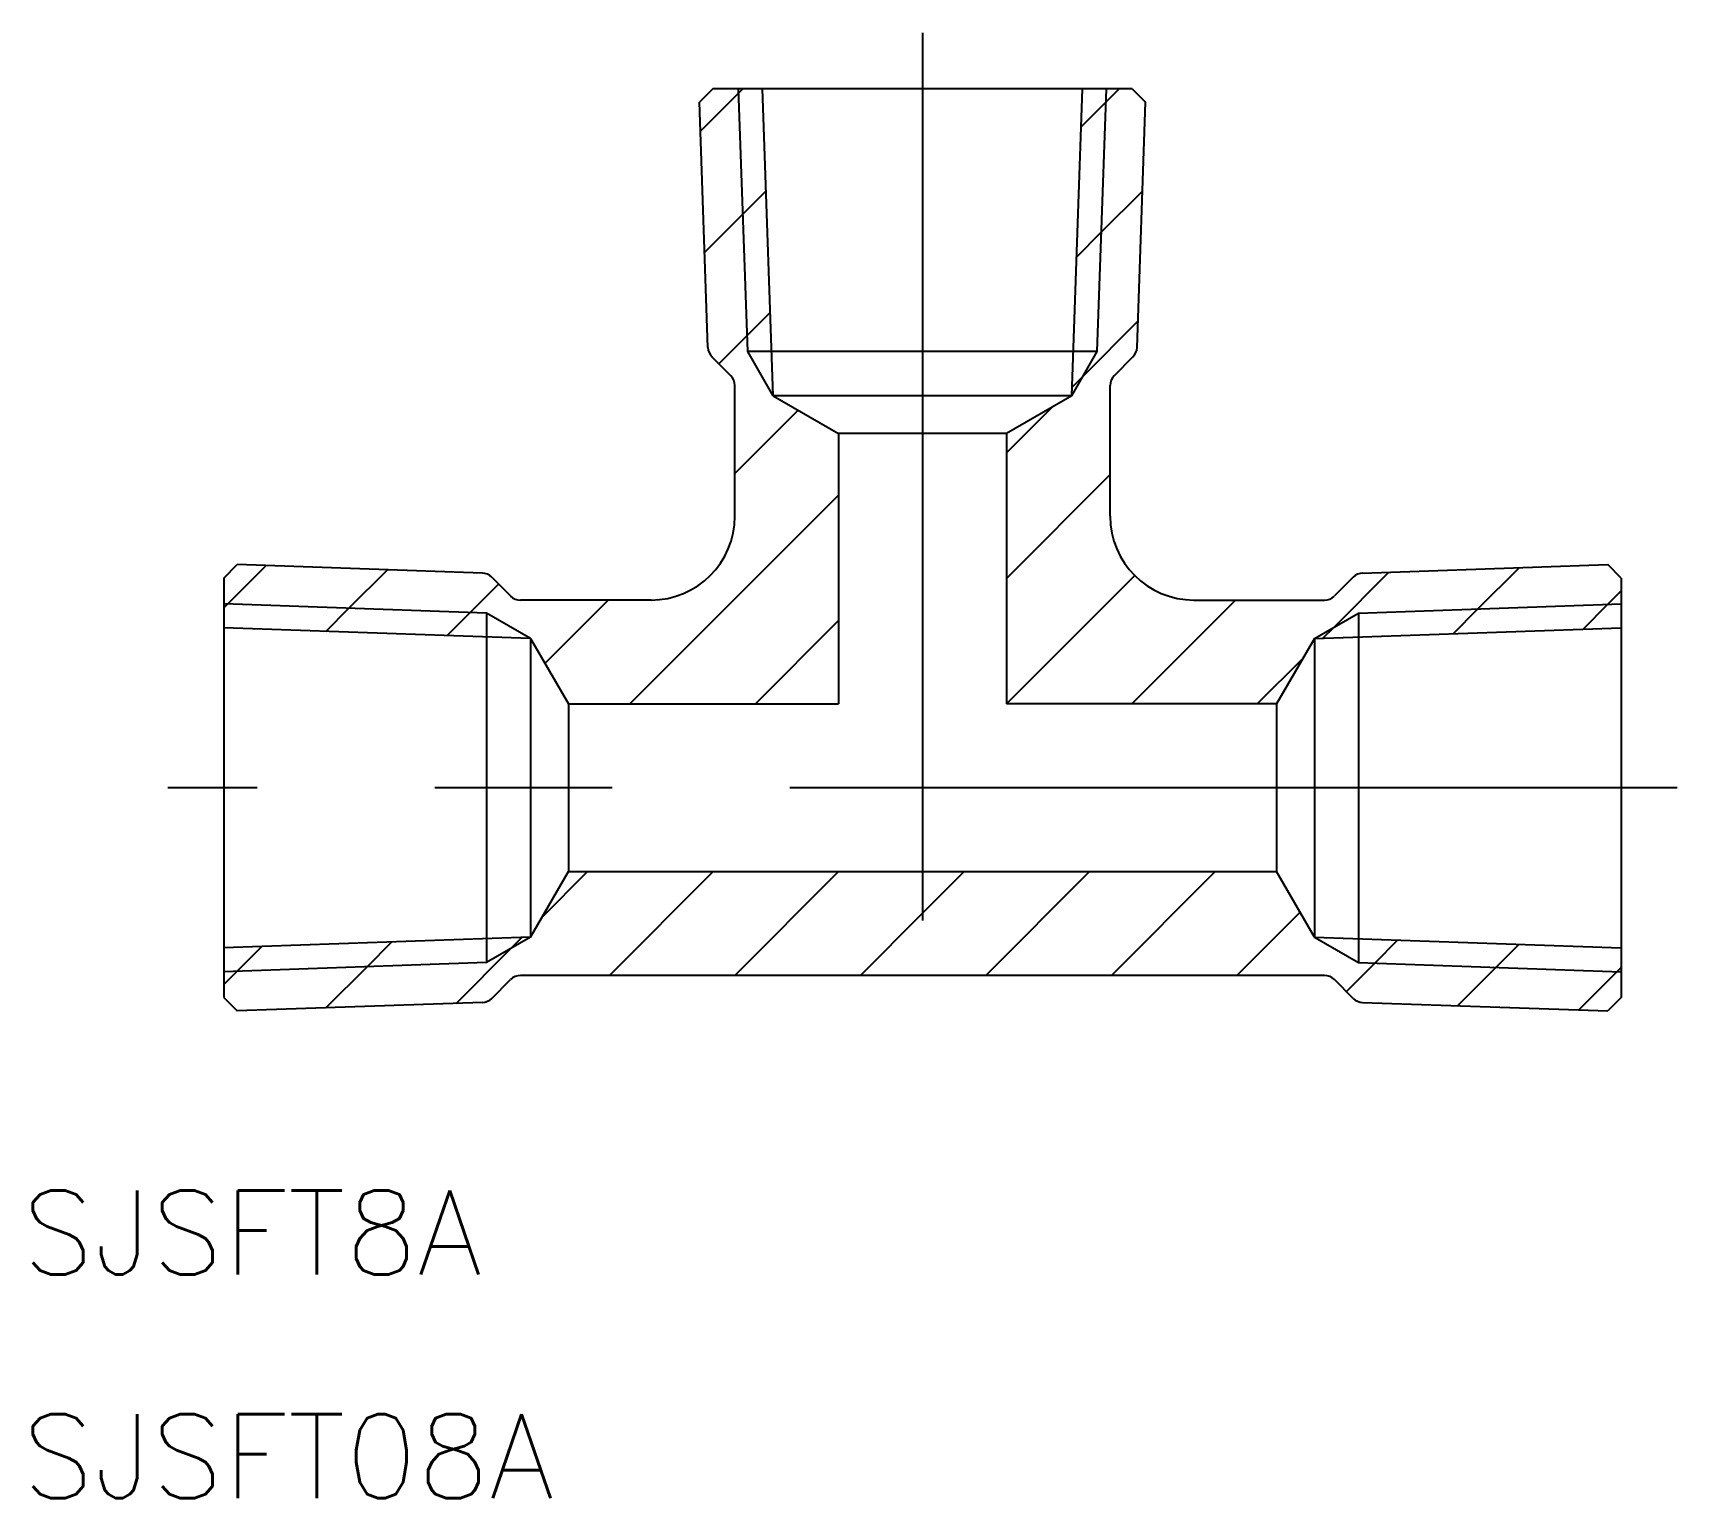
# Model space of a CAD drawing. Extents: x -31.8 to 27, y -25.4 to 27.
import ezdxf

# ---------------------------------------------------------------- set-up
doc = ezdxf.new("R2010")
doc.units = 0
doc.linetypes.add('CENTER', pattern=[50.8, 31.75, -6.35, 6.35, -6.35])
doc.layers.get('0').update_dxf_attribs({"linetype": 'CONTINUOUS'})
doc.layers.add('CENTER', color=1, linetype='CENTER')
doc.styles.get("Standard").update_dxf_attribs({"font": 'txt.shx', "height": 3, "bigfont": 'bigfont.shx'})

msp = doc.modelspace()

# ---------------------------------------------------------------- linework, layer by layer
at = {"color": 7, "linetype": 'CONTINUOUS'}
for p, q in [((-7.5, 25), (-7.983, 24.517)), ((7.5, 25), (-7.5, 25)), ((-5.339, 14.022), (-5.722, 25)), ((5.339, 14.022), (5.722, 25)), ((7.5, 25), (7.983, 24.517)), ((-7.677, 15.747), (-7.983, 24.517)), ((7.677, 15.747), (7.983, 24.517)), ((-7.531, 15.411), (-6.86, 14.74)), ((6.25, 15.6), (-6.25, 15.6)), ((7.531, 15.411), (6.86, 14.74)), ((-6.713, 9.713), (-6.713, 14.386)), ((6.713, 9.713), (6.713, 14.386)), ((-5.339, 14.022), (-3, 12.671)), ((5.339, 14.022), (-5.339, 14.022)), ((5.339, 14.022), (3, 12.671)), ((-3, 12.671), (-3, 3)), ((3, 12.671), (-3, 12.671)), ((3, 12.671), (3, 3)), ((-25, 7.5), (-24.517, 7.983)), ((-15.747, 7.677), (-24.517, 7.983)), ((15.747, 7.677), (24.517, 7.983)), ((25, 7.5), (24.517, 7.983)), ((-25, 7.5), (-25, -7.5)), ((-15.411, 7.531), (-14.74, 6.86)), ((15.411, 7.531), (14.74, 6.86)), ((25, 7.5), (25, -7.5)), ((-9.713, 6.713), (-14.386, 6.713)), ((9.713, 6.713), (14.386, 6.713)), ((-15.6, 6.25), (-15.6, -6.25)), ((15.6, 6.25), (15.6, -6.25)), ((-14.022, 5.339), (-25, 5.722)), ((-14.022, 5.339), (-12.671, 3)), ((-14.022, 5.339), (-14.022, -5.339)), ((14.022, 5.339), (12.671, 3)), ((14.022, 5.339), (25, 5.722)), ((14.022, 5.339), (14.022, -5.339)), ((-12.671, 3), (-3, 3)), ((-12.671, 3), (-12.671, -3)), ((12.671, 3), (3, 3)), ((12.671, 3), (12.671, -3)), ((-14.022, -5.339), (-12.671, -3)), ((-12.671, -3), (12.671, -3)), ((14.022, -5.339), (12.671, -3)), ((-14.022, -5.339), (-25, -5.722)), ((14.022, -5.339), (25, -5.722)), ((-15.411, -7.531), (-14.74, -6.86)), ((14.386, -6.713), (-14.386, -6.713)), ((15.411, -7.531), (14.74, -6.86)), ((-25, -7.5), (-24.517, -7.983)), ((25, -7.5), (24.517, -7.983)), ((-15.747, -7.677), (-24.517, -7.983)), ((15.747, -7.677), (24.517, -7.983))]:
    msp.add_line(p, q, dxfattribs=at)
at = {"color": 3, "linetype": 'CONTINUOUS'}
for p, q in [((-7.947, 23.484), (-6.574, 24.857)), ((-6.25, 15.6), (-6.579, 25)), ((-6.574, 24.857), (-6.431, 25)), ((6.25, 15.6), (6.579, 25)), ((6.562, 24.522), (7.039, 25)), ((5.675, 23.635), (6.562, 24.522)), ((-6.422, 20.519), (-5.595, 21.346)), ((6.399, 19.87), (7.872, 21.343)), ((-7.796, 19.145), (-6.422, 20.519)), ((5.512, 18.983), (6.399, 19.87)), ((-6.271, 16.18), (-5.443, 17.007)), ((5.745, 14.726), (7.71, 16.69)), ((-7.285, 15.166), (-6.271, 16.18)), ((-5.339, 14.022), (-6.25, 15.6)), ((5.339, 14.022), (6.25, 15.6)), ((5.35, 14.33), (5.745, 14.726)), ((3, 11.98), (4.635, 13.616)), ((-6.713, 11.247), (-4.451, 13.509)), ((3, 7.49), (6.713, 11.203)), ((-10.47, 3), (-3, 10.47)), ((-24.857, 6.574), (-23.484, 7.947)), ((-20.519, 6.422), (-19.145, 7.796)), ((14.726, 5.745), (16.69, 7.71)), ((19.87, 6.399), (21.343, 7.872)), ((-16.18, 6.271), (-15.166, 7.285)), ((3, 3), (7.592, 7.592)), ((-15.6, 6.25), (-25, 6.579)), ((-25, 6.431), (-24.857, 6.574)), ((-13.509, 4.451), (-11.247, 6.713)), ((7.49, 3), (11.203, 6.713)), ((15.6, 6.25), (25, 6.579)), ((23.635, 5.675), (24.522, 6.562)), ((24.522, 6.562), (25, 7.039)), ((-21.346, 5.595), (-20.519, 6.422)), ((-17.007, 5.443), (-16.18, 6.271)), ((-14.022, 5.339), (-15.6, 6.25)), ((-5.98, 3), (-3, 5.98)), ((14.022, 5.339), (15.6, 6.25)), ((18.983, 5.512), (19.87, 6.399)), ((14.33, 5.35), (14.726, 5.745)), ((11.98, 3), (13.616, 4.635)), ((-13.616, -4.635), (-11.98, -3)), ((-11.203, -6.713), (-7.49, -3)), ((-6.713, -6.713), (-3, -3)), ((0, -4.49), (1.49, -3)), ((2.267, -6.713), (5.98, -3)), ((6.757, -6.713), (10.47, -3)), ((-2.223, -6.713), (0, -4.49)), ((11.247, -6.713), (13.509, -4.451)), ((-24.522, -6.562), (-23.635, -5.675)), ((-19.87, -6.399), (-18.983, -5.512)), ((-16.69, -7.71), (-14.726, -5.745)), ((-14.022, -5.339), (-15.6, -6.25)), ((-14.726, -5.745), (-14.33, -5.35)), ((14.022, -5.339), (15.6, -6.25)), ((16.18, -6.271), (17.007, -5.443)), ((20.519, -6.422), (21.346, -5.595)), ((-15.6, -6.25), (-25, -6.579)), ((-21.343, -7.872), (-19.87, -6.399)), ((15.166, -7.285), (16.18, -6.271)), ((15.6, -6.25), (25, -6.579)), ((19.145, -7.796), (20.519, -6.422)), ((24.857, -6.574), (25, -6.431)), ((-25, -7.039), (-24.522, -6.562)), ((23.484, -7.947), (24.857, -6.574))]:
    msp.add_line(p, q, dxfattribs=at)
at = {"color": 7, "linetype": 'CONTINUOUS'}
for centre, radius, start, end in [((-7.177, 15.765), 0.5, 182, 225), ((7.177, 15.765), 0.5, 315, 358), ((-7.213, 14.386), 0.5, 0, 45), ((7.213, 14.386), 0.5, 135, 180), ((-9.713, 9.713), 3, 270, 0), ((9.713, 9.713), 3, 180, 270), ((-15.765, 7.177), 0.5, 45, 88), ((15.765, 7.177), 0.5, 92, 135), ((-14.386, 7.213), 0.5, 225, 270), ((14.386, 7.213), 0.5, 270, 315), ((-14.386, -7.213), 0.5, 90, 135), ((14.386, -7.213), 0.5, 45, 90), ((-15.765, -7.177), 0.5, 272, 315), ((15.765, -7.177), 0.5, 225, 268)]:
    msp.add_arc(centre, radius, start, end, dxfattribs=at)
at = {"layer": 'CENTER', "color": 1, "linetype": 'CENTER'}
for p, q in [((0, 27), (0, -8.713)), ((27, 0), (-27, 0))]:
    msp.add_line(p, q, dxfattribs=at)

# ---------------------------------------------------------------- texts
at = {"color": 7, "linetype": 'CONTINUOUS'}
for s, p in [('SJSFT8A', (-32.215, -17.406)), ('SJSFT08A', (-32.215, -25.406))]:
    msp.add_text(s, height=3, dxfattribs=at).set_placement(p)

doc.saveas('drawing.dxf')
